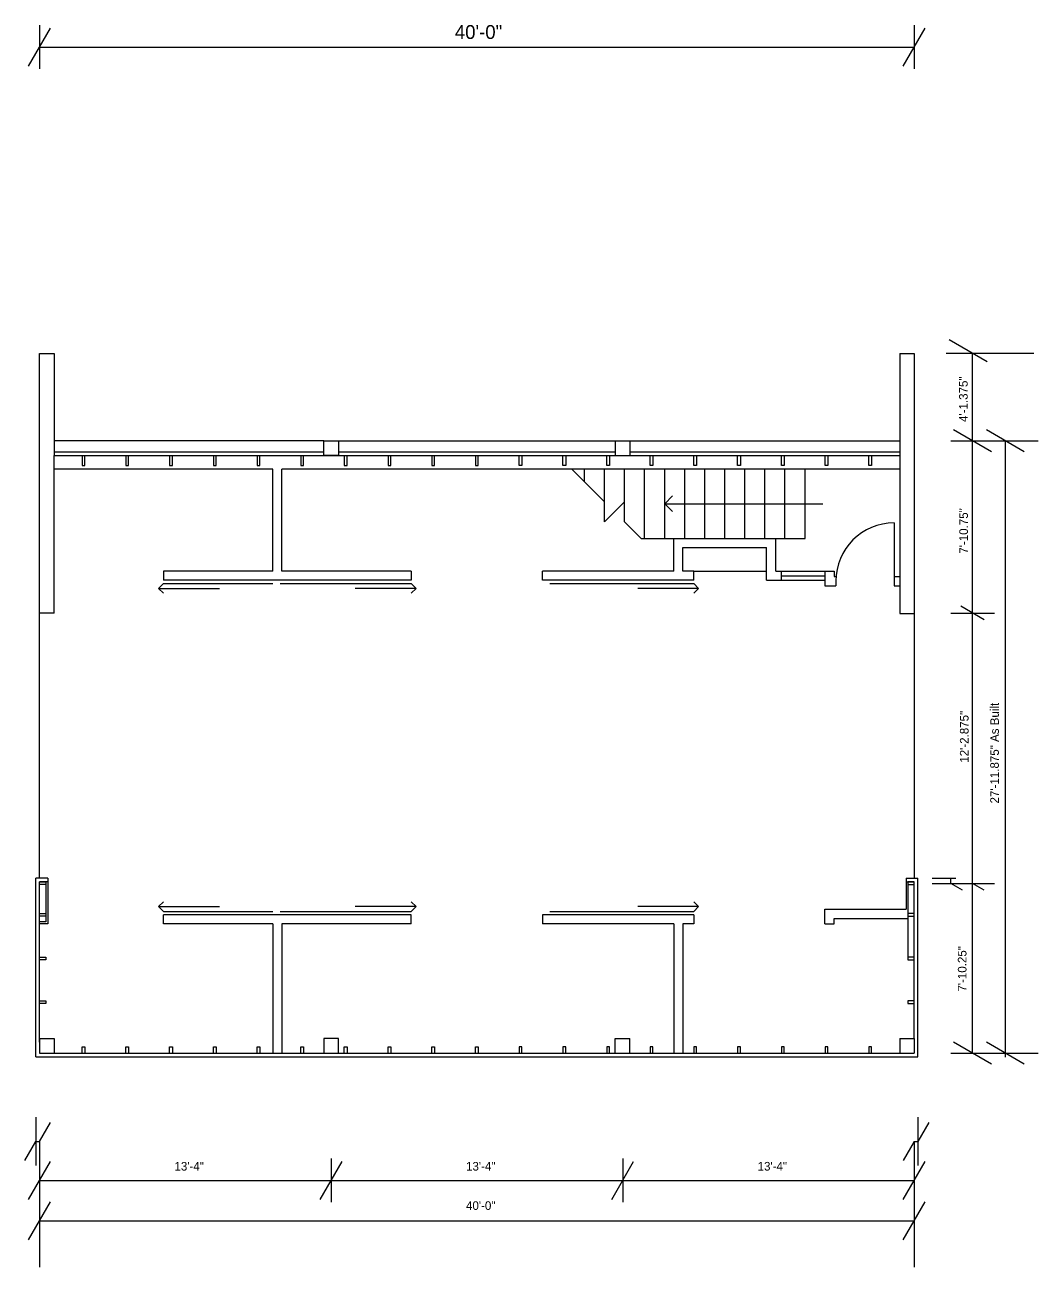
# Model space of a CAD drawing. Header units: inches. Extents: x 683 to 9370, y 1327 to 3956.
# Drawn here: x 1404 to 1960, y 2105 to 2787 of the extents above; entities that cross this region are included whole.
import ezdxf

# ---------------------------------------------------------------- set-up
doc = ezdxf.new("R2010")
doc.units = ezdxf.units.IN
doc.header["$MEASUREMENT"] = 0
for name, color, linetype in [('const', 253, 'Continuous'), ('e2', 251, 'Continuous'), ('glass', 172, 'Continuous'), ('millwork', 40, 'Continuous'), ('stairs', 140, 'Continuous'), ('walls', 7, 'Continuous')]:
    doc.layers.add(name, color=color, linetype=linetype)

msp = doc.modelspace()

# ---------------------------------------------------------------- linework, layer by layer
at = {"layer": 'const'}
for p, q in [((1406.3, 2764.36), (1418.3, 2785.15)), ((1412.3, 2786.75), (1412.3, 2762.75)), ((1886.3, 2764.36), (1898.3, 2785.15)), ((1892.3, 2786.75), (1892.3, 2762.75)), ((1412.3, 2774.75), (1892.3, 2774.75)), ((1932.25, 2602.14), (1911.47, 2614.14)), ((1957.86, 2606.73), (1909.86, 2606.73)), ((1924.29, 2222.73), (1924.29, 2606.73)), ((1934.68, 2552.73), (1913.9, 2564.73)), ((1952.68, 2552.73), (1931.9, 2564.73)), ((1912.29, 2558.73), (1960.29, 2558.73)), ((1942.29, 2220.54), (1942.29, 2558.73)), ((1930.73, 2460.51), (1917.85, 2467.95)), ((1912.29, 2464.23), (1936.29, 2464.23)), ((1902.14, 2318.73), (1915.17, 2318.73)), ((1912.29, 2315.86), (1912.29, 2318.73)), ((1902.14, 2315.86), (1936.29, 2315.86)), ((1918.73, 2312.14), (1912.29, 2315.86)), ((1930.73, 2312.14), (1924.29, 2315.86)), ((1912.29, 2222.73), (1960.29, 2222.73)), ((1934.68, 2216.73), (1913.9, 2228.73)), ((1952.68, 2216.73), (1931.9, 2228.73)), ((1412.3, 2174.33), (1418.3, 2184.72)), ((1900.35, 2184.72), (1894.35, 2174.33)), ((1404.25, 2163.94), (1410.25, 2174.33)), ((1410.25, 2174.33), (1412.3, 2174.33)), ((1412.3, 2174.33), (1412.3, 2105.35)), ((1892.3, 2174.33), (1886.3, 2163.94)), ((1892.3, 2174.33), (1892.3, 2105.35)), ((1892.3, 2174.33), (1894.35, 2174.33)), ((1406.3, 2142.55), (1418.3, 2163.33)), ((1566.3, 2142.55), (1578.3, 2163.33)), ((1572.3, 2164.94), (1572.3, 2140.94)), ((1726.3, 2142.55), (1738.3, 2163.33)), ((1732.3, 2164.94), (1732.3, 2140.94)), ((1886.3, 2142.55), (1898.3, 2163.33)), ((1412.3, 2152.94), (1892.3, 2152.94)), ((1406.3, 2120.41), (1418.3, 2141.19)), ((1886.3, 2120.41), (1898.3, 2141.19)), ((1412.3, 2130.8), (1892.3, 2130.8))]:
    msp.add_line(p, q, dxfattribs=at)
at = {"layer": 'e2'}
for p, q in [((1568.29, 2558.73), (1420.3, 2558.73)), ((1576.29, 2558.73), (1728.27, 2558.73)), ((1736.27, 2558.73), (1884.3, 2558.73)), ((1412.3, 2318.73), (1412.3, 2464.23)), ((1892.3, 2463.98), (1892.3, 2318.73))]:
    msp.add_line(p, q, dxfattribs=at)
at = {"layer": 'glass'}
msp.add_line((1819.3, 2484.73), (1843.3, 2484.73), dxfattribs=at)
at = {"layer": 'millwork'}
for p, q in [((1881.3, 2513.73), (1881.3, 2481.73)), ((1771.3, 2487.23), (1811.3, 2487.23)), ((1819.3, 2487.23), (1843.3, 2487.23)), ((1819.3, 2482.23), (1843.3, 2482.23)), ((1480.3, 2480.4), (1540.3, 2480.4)), ((1544.3, 2480.4), (1616.3, 2480.4)), ((1692.3, 2480.4), (1771.3, 2480.4)), ((1480.3, 2300.57), (1540.3, 2300.57)), ((1544.3, 2300.57), (1616.3, 2300.57)), ((1692.3, 2300.57), (1771.3, 2300.57))]:
    msp.add_line(p, q, dxfattribs=at)
msp.add_arc((1881.3, 2481.73), 32, 90, 180, dxfattribs=at)
at = {"layer": 'stairs'}
for p, q in [((1722.37, 2525.23), (1704.37, 2543.23)), ((1711.37, 2536.23), (1711.37, 2543.23)), ((1722.37, 2514.23), (1722.37, 2543.23)), ((1733.37, 2514.23), (1733.37, 2543.23)), ((1744.37, 2505.23), (1744.37, 2543.23)), ((1755.37, 2505.23), (1755.37, 2543.23)), ((1766.37, 2505.23), (1766.37, 2543.23)), ((1777.37, 2505.23), (1777.37, 2543.23)), ((1788.37, 2505.23), (1788.37, 2543.23)), ((1799.37, 2505.23), (1799.37, 2543.23)), ((1810.37, 2505.23), (1810.37, 2543.23)), ((1821.37, 2505.23), (1821.37, 2543.23)), ((1832.37, 2505.23), (1832.37, 2543.23)), ((1722.37, 2514.23), (1733.37, 2525.23)), ((1755.37, 2524.23), (1759.61, 2528.48)), ((1755.37, 2524.23), (1842.11, 2524.23)), ((1755.37, 2524.23), (1759.61, 2519.99)), ((1742.37, 2505.23), (1733.37, 2514.23)), ((1742.37, 2505.23), (1760.3, 2505.23)), ((1816.3, 2505.23), (1832.37, 2505.23)), ((1477.67, 2477.77), (1480.3, 2480.4)), ((1477.67, 2477.77), (1511.01, 2477.77)), ((1477.67, 2477.77), (1480.3, 2475.14)), ((1618.93, 2477.77), (1585.59, 2477.77)), ((1618.93, 2477.77), (1616.3, 2480.4)), ((1618.93, 2477.77), (1616.3, 2475.14)), ((1773.93, 2477.77), (1740.59, 2477.77)), ((1773.93, 2477.77), (1771.3, 2480.4)), ((1773.93, 2477.77), (1771.3, 2475.14)), ((1477.67, 2303.2), (1480.3, 2305.83)), ((1618.93, 2303.2), (1616.3, 2305.83)), ((1773.93, 2303.2), (1771.3, 2305.83)), ((1477.67, 2303.2), (1511.01, 2303.2)), ((1477.67, 2303.2), (1480.3, 2300.57)), ((1618.93, 2303.2), (1585.59, 2303.2)), ((1618.93, 2303.2), (1616.3, 2300.57)), ((1773.93, 2303.2), (1740.59, 2303.2)), ((1773.93, 2303.2), (1771.3, 2300.57))]:
    msp.add_line(p, q, dxfattribs=at)
at = {"layer": 'walls'}
for p, q in [((1412.3, 2464.23), (1412.3, 2606.73)), ((1412.3, 2606.73), (1420.3, 2606.73)), ((1420.3, 2606.73), (1420.3, 2558.73)), ((1884.3, 2606.73), (1884.3, 2558.73)), ((1884.3, 2606.73), (1892.3, 2606.73)), ((1892.3, 2606.73), (1892.3, 2463.98)), ((1420.3, 2558.73), (1420.3, 2550.73)), ((1568.29, 2558.73), (1576.29, 2558.73)), ((1568.29, 2550.73), (1568.29, 2558.73)), ((1576.29, 2558.73), (1576.29, 2550.73)), ((1728.27, 2558.73), (1728.27, 2550.73)), ((1728.27, 2558.73), (1736.27, 2558.73)), ((1736.27, 2558.73), (1736.27, 2550.73)), ((1884.3, 2558.73), (1884.3, 2550.73)), ((1420.3, 2552.73), (1568.29, 2552.73)), ((1420.3, 2550.73), (1884.3, 2550.73)), ((1420.3, 2464.23), (1420.3, 2550.73)), ((1576.29, 2550.73), (1568.29, 2550.73)), ((1576.29, 2552.73), (1728.27, 2552.73)), ((1728.27, 2550.73), (1736.27, 2550.73)), ((1736.27, 2552.73), (1884.3, 2552.73)), ((1884.3, 2550.73), (1884.3, 2463.98)), ((1540.3, 2543.23), (1420.3, 2543.23)), ((1540.3, 2487.23), (1540.3, 2543.23)), ((1884.3, 2543.23), (1545.3, 2543.23)), ((1545.3, 2487.23), (1545.3, 2543.23)), ((1760.3, 2505.23), (1816.3, 2505.23)), ((1760.3, 2487.23), (1760.3, 2505.23)), ((1816.3, 2487.23), (1816.3, 2505.23)), ((1765.3, 2500.23), (1811.3, 2500.23)), ((1765.3, 2487.23), (1765.3, 2500.23)), ((1811.3, 2482.23), (1811.3, 2500.23)), ((1540.3, 2487.23), (1480.3, 2487.23)), ((1480.3, 2487.23), (1480.3, 2482.23)), ((1616.3, 2482.23), (1480.3, 2482.23)), ((1616.3, 2487.23), (1545.3, 2487.23)), ((1616.3, 2487.23), (1616.3, 2482.23)), ((1688.3, 2482.23), (1688.3, 2487.23)), ((1760.3, 2487.23), (1688.3, 2487.23)), ((1771.3, 2482.23), (1688.3, 2482.23)), ((1771.3, 2487.23), (1765.3, 2487.23)), ((1771.3, 2482.23), (1771.3, 2487.23)), ((1811.3, 2482.23), (1819.3, 2482.23)), ((1816.3, 2487.23), (1819.3, 2487.23)), ((1819.3, 2487.23), (1819.3, 2482.23)), ((1843.3, 2487.23), (1843.3, 2479.23)), ((1843.3, 2487.23), (1848.3, 2487.23)), ((1848.3, 2487.23), (1848.3, 2484.23)), ((1848.3, 2484.23), (1849.3, 2484.23)), ((1849.3, 2482.23), (1849.3, 2479.23)), ((1881.3, 2484.23), (1881.3, 2479.23)), ((1881.3, 2484.23), (1884.3, 2484.23)), ((1843.3, 2479.23), (1849.3, 2479.23)), ((1881.3, 2479.23), (1884.3, 2479.23)), ((1420.3, 2464.23), (1412.3, 2464.23)), ((1884.3, 2463.98), (1892.3, 2463.98)), ((1410.25, 2220.73), (1410.25, 2318.73)), ((1416.8, 2318.73), (1410.3, 2318.73)), ((1416.8, 2318.73), (1416.8, 2293.73)), ((1887.8, 2318.73), (1894.3, 2318.73)), ((1887.8, 2318.73), (1887.8, 2301.73)), ((1894.3, 2220.73), (1894.3, 2318.73)), ((1412.25, 2228.73), (1412.25, 2316.73)), ((1416.8, 2316.73), (1412.3, 2316.73)), ((1415.8, 2315.23), (1415.8, 2294.73)), ((1887.8, 2316.73), (1892.3, 2316.73)), ((1888.8, 2315.23), (1888.8, 2275.48)), ((1892.3, 2230.73), (1892.3, 2316.73)), ((1616.3, 2298.73), (1480.3, 2298.73)), ((1480.3, 2293.73), (1480.3, 2298.73)), ((1616.3, 2293.73), (1616.3, 2298.73)), ((1771.3, 2298.73), (1688.3, 2298.73)), ((1688.3, 2298.73), (1688.3, 2293.73)), ((1771.3, 2298.73), (1771.3, 2293.73)), ((1843.3, 2293.73), (1843.3, 2301.73)), ((1843.3, 2301.73), (1887.8, 2301.73)), ((1881.3, 2301.73), (1884.3, 2301.73)), ((1415.8, 2294.73), (1412.25, 2294.73)), ((1416.8, 2293.73), (1412.25, 2293.73)), ((1540.3, 2293.73), (1480.3, 2293.73)), ((1540.3, 2293.73), (1540.3, 2222.73)), ((1545.3, 2293.73), (1545.3, 2222.73)), ((1616.3, 2293.73), (1545.3, 2293.73)), ((1760.3, 2293.73), (1688.3, 2293.73)), ((1760.3, 2293.73), (1760.3, 2222.73)), ((1765.3, 2293.73), (1765.3, 2222.73)), ((1771.3, 2293.73), (1765.3, 2293.73)), ((1843.3, 2293.73), (1848.3, 2293.73)), ((1848.3, 2293.73), (1848.3, 2296.73)), ((1848.3, 2296.73), (1849.3, 2296.73)), ((1848.3, 2296.73), (1888.8, 2296.73)), ((1412.3, 2230.73), (1420.3, 2230.73)), ((1412.3, 2230.73), (1412.3, 2222.73)), ((1420.3, 2230.73), (1420.3, 2222.73)), ((1568.29, 2230.73), (1568.29, 2222.73)), ((1576.29, 2230.73), (1568.29, 2230.73)), ((1576.29, 2222.73), (1576.29, 2230.73)), ((1728.27, 2230.73), (1736.27, 2230.73)), ((1728.27, 2222.73), (1728.27, 2230.73)), ((1736.27, 2222.73), (1736.27, 2230.73)), ((1884.3, 2230.73), (1892.3, 2230.73)), ((1884.3, 2230.73), (1884.3, 2222.73)), ((1892.3, 2230.73), (1892.3, 2222.73)), ((1412.3, 2222.73), (1420.3, 2222.73)), ((1418.3, 2222.73), (1570.29, 2222.73)), ((1568.29, 2222.73), (1576.29, 2222.73)), ((1576.29, 2222.73), (1728.27, 2222.73)), ((1728.27, 2222.73), (1736.27, 2222.73)), ((1736.27, 2222.73), (1884.3, 2222.73)), ((1884.3, 2222.73), (1892.3, 2222.73)), ((1410.25, 2220.73), (1894.3, 2220.73)), ((1410.25, 2187.72), (1410.25, 2161.19)), ((1894.35, 2187.72), (1894.35, 2161.19))]:
    msp.add_line(p, q, dxfattribs=at)
for points in [[(1435.72, 2550.73), (1435.72, 2545.23), (1437.22, 2545.23), (1437.22, 2550.73)], [(1459.72, 2550.73), (1459.72, 2545.23), (1461.22, 2545.23), (1461.22, 2550.73)], [(1483.72, 2550.73), (1483.72, 2545.23), (1485.22, 2545.23), (1485.22, 2550.73)], [(1507.72, 2550.73), (1507.72, 2545.23), (1509.22, 2545.23), (1509.22, 2550.73)], [(1531.72, 2550.73), (1531.72, 2545.23), (1533.22, 2545.23), (1533.22, 2550.73)], [(1555.72, 2550.73), (1555.72, 2545.23), (1557.22, 2545.23), (1557.22, 2550.73)], [(1579.55, 2550.73), (1579.55, 2545.23), (1581.05, 2545.23), (1581.05, 2550.73)], [(1603.55, 2550.73), (1603.55, 2545.23), (1605.05, 2545.23), (1605.05, 2550.73)], [(1627.55, 2550.73), (1627.55, 2545.23), (1629.05, 2545.23), (1629.05, 2550.73)], [(1651.55, 2550.73), (1651.55, 2545.23), (1653.05, 2545.23), (1653.05, 2550.73)], [(1677.05, 2550.73), (1677.05, 2545.23), (1675.55, 2545.23), (1675.55, 2550.73)], [(1701.05, 2550.73), (1701.05, 2545.23), (1699.55, 2545.23), (1699.55, 2550.73)], [(1725.05, 2550.73), (1725.05, 2545.23), (1723.55, 2545.23), (1723.55, 2550.73)], [(1748.88, 2550.73), (1748.88, 2545.23), (1747.38, 2545.23), (1747.38, 2550.73)], [(1772.88, 2550.73), (1772.88, 2545.23), (1771.38, 2545.23), (1771.38, 2550.73)], [(1796.88, 2550.73), (1796.88, 2545.23), (1795.38, 2545.23), (1795.38, 2550.73)], [(1820.88, 2550.73), (1820.88, 2545.23), (1819.38, 2545.23), (1819.38, 2550.73)], [(1844.88, 2550.73), (1844.88, 2545.23), (1843.38, 2545.23), (1843.38, 2550.73)], [(1868.88, 2550.73), (1868.88, 2545.23), (1867.38, 2545.23), (1867.38, 2550.73)], [(1412.3, 2316.73), (1415.8, 2316.73), (1415.8, 2315.23), (1412.3, 2315.23)], [(1892.3, 2316.73), (1888.8, 2316.73), (1888.8, 2315.23), (1892.3, 2315.23)], [(1412.25, 2299.48), (1415.75, 2299.48), (1415.75, 2297.98), (1412.25, 2297.98)], [(1892.3, 2299.48), (1888.8, 2299.48), (1888.8, 2297.98), (1892.3, 2297.98)], [(1412.25, 2275.48), (1415.75, 2275.48), (1415.75, 2273.98), (1412.25, 2273.98)], [(1892.3, 2275.48), (1888.8, 2275.48), (1888.8, 2273.98), (1892.3, 2273.98)], [(1412.25, 2251.48), (1415.75, 2251.48), (1415.75, 2249.98), (1412.25, 2249.98)], [(1892.3, 2251.48), (1888.8, 2251.48), (1888.8, 2249.98), (1892.3, 2249.98)], [(1435.72, 2222.73), (1435.72, 2226.23), (1437.22, 2226.23), (1437.22, 2222.73)], [(1459.72, 2222.73), (1459.72, 2226.23), (1461.22, 2226.23), (1461.22, 2222.73)], [(1483.72, 2222.73), (1483.72, 2226.23), (1485.22, 2226.23), (1485.22, 2222.73)], [(1507.72, 2222.73), (1507.72, 2226.23), (1509.22, 2226.23), (1509.22, 2222.73)], [(1531.72, 2222.73), (1531.72, 2226.23), (1533.22, 2226.23), (1533.22, 2222.73)], [(1555.72, 2222.73), (1555.72, 2226.23), (1557.22, 2226.23), (1557.22, 2222.73)], [(1579.55, 2222.73), (1579.55, 2226.23), (1581.05, 2226.23), (1581.05, 2222.73)], [(1603.55, 2222.73), (1603.55, 2226.23), (1605.05, 2226.23), (1605.05, 2222.73)], [(1627.55, 2222.73), (1627.55, 2226.23), (1629.05, 2226.23), (1629.05, 2222.73)], [(1651.55, 2222.73), (1651.55, 2226.23), (1653.05, 2226.23), (1653.05, 2222.73)], [(1677.05, 2222.73), (1677.05, 2226.23), (1675.55, 2226.23), (1675.55, 2222.73)], [(1701.05, 2222.73), (1701.05, 2226.23), (1699.55, 2226.23), (1699.55, 2222.73)], [(1725.05, 2222.73), (1725.05, 2226.23), (1723.55, 2226.23), (1723.55, 2222.73)], [(1748.88, 2222.73), (1748.88, 2226.23), (1747.38, 2226.23), (1747.38, 2222.73)], [(1772.88, 2222.73), (1772.88, 2226.23), (1771.38, 2226.23), (1771.38, 2222.73)], [(1796.88, 2222.73), (1796.88, 2226.23), (1795.38, 2226.23), (1795.38, 2222.73)], [(1820.88, 2222.73), (1820.88, 2226.23), (1819.38, 2226.23), (1819.38, 2222.73)], [(1844.88, 2222.73), (1844.88, 2226.23), (1843.38, 2226.23), (1843.38, 2222.73)], [(1868.88, 2222.73), (1868.88, 2226.23), (1867.38, 2226.23), (1867.38, 2222.73)]]:
    msp.add_lwpolyline(points, dxfattribs=at)

# ---------------------------------------------------------------- texts
at = {"layer": 'const', "attachment_point": 1}
for s, insert, char_height, width in [('40\'-0"', (1640.19, 2786.86), 7.638, 2912.54), ('13\'-4"', (1486.35, 2163.07), 4.736, 1805.7748), ('13\'-4"', (1646.35, 2163.07), 4.736, 1805.7748), ('13\'-4"', (1806.35, 2163.07), 4.736, 1805.7748), ('40\'-0"', (1646.35, 2141.49), 4.736, 1805.7748)]:
    msp.add_mtext(s, dxfattribs=dict(at, insert=insert, char_height=char_height, width=width))
at = {"layer": 'const', "width": 1805.7748, "attachment_point": 1, "rotation": 90}
for s, insert, char_height in [('4\'-1.375"', (1916.89, 2569.1), 4.736), ('7\'-10.75"', (1917.02, 2496.8), 4.736), ('27\'-11.875" As Built', (1934, 2359.77), 4.7359), ('12\'-2.875"', (1917.37, 2382.12), 4.736), ('7\'-10.25"', (1916.22, 2256.55), 4.736)]:
    msp.add_mtext(s, dxfattribs=dict(at, insert=insert, char_height=char_height))

doc.saveas('drawing.dxf')
